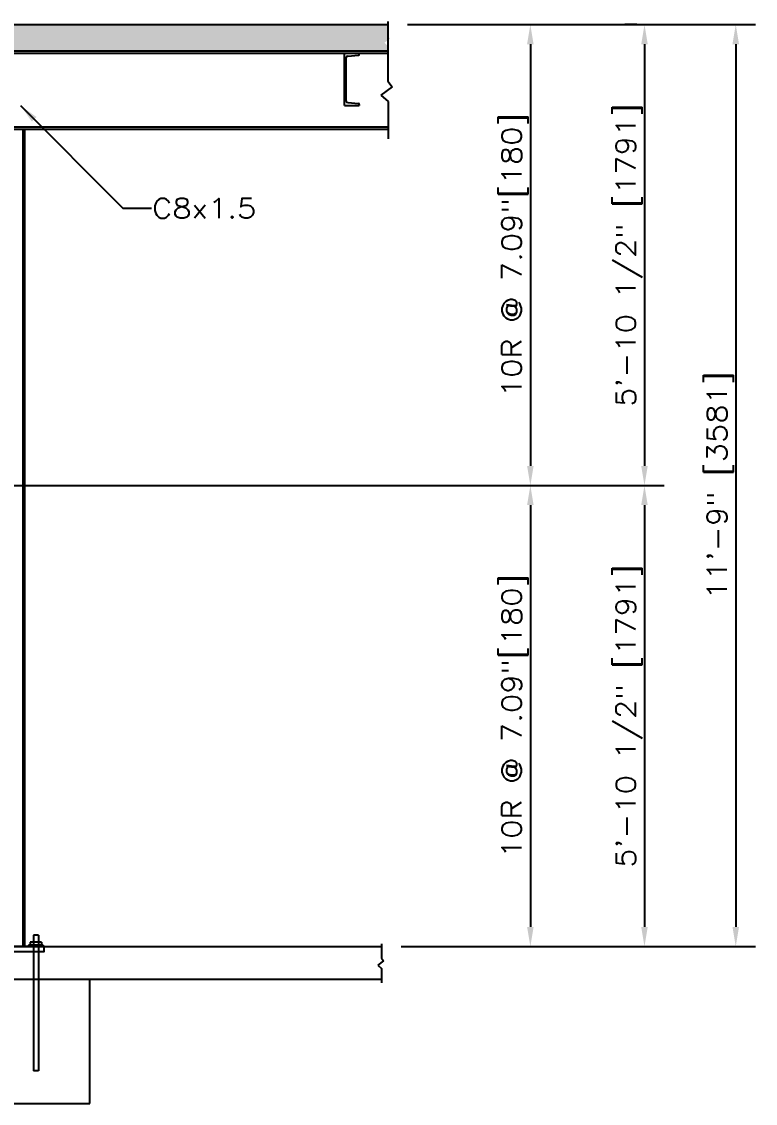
# Model space of a CAD drawing. Header units: inches. Extents: x -44 to 9761, y -1166 to 3580.
# Drawn here: x 8373.6 to 8485.8, y 2902.1 to 3067.6 of the extents above; entities that cross this region are included whole.
import ezdxf

# ---------------------------------------------------------------- set-up
doc = ezdxf.new("R2010")
doc.units = ezdxf.units.IN
doc.header["$MEASUREMENT"] = 0
doc.layers.get('DEFPOINTS').update_dxf_attribs({"linetype": 'CONTINUOUS'})
for name, color, linetype in [('C-241-1', 241, 'CONTINUOUS'), ('LAYER131A', 131, 'CONTINUOUS'), ('Struc_Section_BP', 135, 'CONTINUOUS'), ('Struc_Section_Conc', 71, 'CONTINUOUS'), ('Struc_Section_Dim', 5, 'CONTINUOUS'), ('Struc_Section_Steel', 11, 'CONTINUOUS')]:
    doc.layers.add(name, color=color, linetype=linetype)
doc.styles.add('ROMANS-115', font='romans.shx', dxfattribs={"width": 1.15})
doc.dimstyles.new('48-ROMANS-115', dxfattribs={"dimtxt": 3, "dimasz": 3, "dimexe": 3, "dimexo": 3, "dimgap": 0.0625, "dimtad": 1, "dimdec": 4, "dimzin": 1, "dimdsep": 46, "dimlunit": 4, "dimtxsty": 'ROMANS-115', "dimcen": 0.0625, "dimclrd": 256, "dimclre": 256, "dimclrt": 256, "dimadec": 0, "dimazin": 0, "dimtfac": 1, "dimtdec": 4, "dimtofl": 0, "dimtmove": 0, "dimatfit": 0, "dimfxl": 1, "dimfrac": 2, "dimtolj": 1, "dimtzin": 0, "dimarcsym": 0})

# ---------------------------------------------------------------- blocks, each defined once
blk = doc.blocks.new('*D40')
at = {"layer": 'DEFPOINTS', "color": 0, "transparency": 16777216}
for p in [(8429.59, 3067.14), (8428.59, 2926.14), (8482.76, 2926.14)]:
    blk.add_point(p, dxfattribs=at)
at = {"layer": 'Struc_Section_Dim', "lineweight": -2, "transparency": 16777216}
for p, q in [((8432.59, 3067.14), (8485.76, 3067.14)), ((8482.76, 3064.14), (8482.76, 2929.14)), ((8431.59, 2926.14), (8485.76, 2926.14))]:
    blk.add_line(p, q, dxfattribs=at)
at = {"layer": 'Struc_Section_Dim', "transparency": 16777216}
for points in [[(8482.26, 3064.14), (8483.26, 3064.14), (8482.76, 3067.14)], [(8482.26, 2929.14), (8483.26, 2929.14), (8482.76, 2926.14)]]:
    blk.add_solid(points, dxfattribs=at)
at = {"layer": 'Struc_Section_Dim', "transparency": 16777216, "insert": (8480.41, 2996.64), "char_height": 3, "attachment_point": 5, "rotation": 90, "style": 'ROMANS-115'}
blk.add_mtext('\\A1;11\'-9" [3581]', dxfattribs=at)
blk = doc.blocks.new('*D41')
at = {"layer": 'DEFPOINTS', "color": 0, "transparency": 16777216}
for p in [(8470.63, 3067.14), (8273.43, 2996.64), (8468.81, 2996.64)]:
    blk.add_point(p, dxfattribs=at)
at = {"layer": 'Struc_Section_Dim', "lineweight": -2, "transparency": 16777216}
for p, q in [((8467.63, 3067.14), (8465.81, 3067.14)), ((8468.81, 3064.14), (8468.81, 2999.64)), ((8276.43, 2996.64), (8471.81, 2996.64))]:
    blk.add_line(p, q, dxfattribs=at)
at = {"layer": 'Struc_Section_Dim', "transparency": 16777216}
for points in [[(8468.31, 3064.14), (8469.31, 3064.14), (8468.81, 3067.14)], [(8468.31, 2999.64), (8469.31, 2999.64), (8468.81, 2996.64)]]:
    blk.add_solid(points, dxfattribs=at)
at = {"layer": 'Struc_Section_Dim', "transparency": 16777216, "insert": (8466.46, 3031.89), "char_height": 3, "attachment_point": 5, "rotation": 90, "style": 'ROMANS-115'}
blk.add_mtext('\\A1;5\'-10 1/2" [1791]', dxfattribs=at)
blk = doc.blocks.new('*D42')
at = {"layer": 'DEFPOINTS', "color": 0, "transparency": 16777216}
for p in [(8273.43, 2996.64), (8468.81, 2926.14), (8468.81, 2926.14)]:
    blk.add_point(p, dxfattribs=at)
at = {"layer": 'Struc_Section_Dim', "lineweight": -2, "transparency": 16777216}
for p, q in [((8276.43, 2996.64), (8471.81, 2996.64)), ((8468.81, 2993.64), (8468.81, 2929.14))]:
    blk.add_line(p, q, dxfattribs=at)
at = {"layer": 'Struc_Section_Dim', "transparency": 16777216}
for points in [[(8468.31, 2993.64), (8469.31, 2993.64), (8468.81, 2996.64)], [(8468.31, 2929.14), (8469.31, 2929.14), (8468.81, 2926.14)]]:
    blk.add_solid(points, dxfattribs=at)
at = {"layer": 'Struc_Section_Dim', "transparency": 16777216, "insert": (8466.46, 2961.39), "char_height": 3, "attachment_point": 5, "rotation": 90, "style": 'ROMANS-115'}
blk.add_mtext('\\A1;5\'-10 1/2" [1791]', dxfattribs=at)
blk = doc.blocks.new('*D43')
at = {"layer": 'DEFPOINTS', "color": 0, "transparency": 16777216}
for p in [(8449.51, 3067.14), (8449.51, 2996.64), (8451.36, 2996.64)]:
    blk.add_point(p, dxfattribs=at)
at = {"layer": 'Struc_Section_Dim', "lineweight": -2, "transparency": 16777216}
for p, q in [((8452.51, 3067.14), (8454.36, 3067.14)), ((8451.36, 3064.14), (8451.36, 2999.64)), ((8452.51, 2996.64), (8454.36, 2996.64))]:
    blk.add_line(p, q, dxfattribs=at)
at = {"layer": 'Struc_Section_Dim', "transparency": 16777216}
for points in [[(8450.86, 3064.14), (8451.86, 3064.14), (8451.36, 3067.14)], [(8450.86, 2999.64), (8451.86, 2999.64), (8451.36, 2996.64)]]:
    blk.add_solid(points, dxfattribs=at)
at = {"layer": 'Struc_Section_Dim', "transparency": 16777216, "insert": (8449.02, 3031.89), "char_height": 3, "attachment_point": 5, "rotation": 90, "style": 'ROMANS-115'}
blk.add_mtext('\\A1;10R @ 7.09"[180] ', dxfattribs=at)
blk = doc.blocks.new('*D44')
at = {"layer": 'DEFPOINTS', "color": 0, "transparency": 16777216}
for p in [(8449.51, 2996.64), (8449.51, 2926.14), (8451.36, 2926.14)]:
    blk.add_point(p, dxfattribs=at)
at = {"layer": 'Struc_Section_Dim', "lineweight": -2, "transparency": 16777216}
for p, q in [((8452.51, 2996.64), (8454.36, 2996.64)), ((8451.36, 2993.64), (8451.36, 2929.14)), ((8452.51, 2926.14), (8454.36, 2926.14))]:
    blk.add_line(p, q, dxfattribs=at)
at = {"layer": 'Struc_Section_Dim', "transparency": 16777216}
for points in [[(8450.86, 2993.64), (8451.86, 2993.64), (8451.36, 2996.64)], [(8450.86, 2929.14), (8451.86, 2929.14), (8451.36, 2926.14)]]:
    blk.add_solid(points, dxfattribs=at)
at = {"layer": 'Struc_Section_Dim', "transparency": 16777216, "insert": (8449.02, 2961.39), "char_height": 3, "attachment_point": 5, "rotation": 90, "style": 'ROMANS-115'}
blk.add_mtext('\\A1;10R @ 7.09"[180] ', dxfattribs=at)

msp = doc.modelspace()

# ---------------------------------------------------------------- hatches: boundary and pattern name
at = {"layer": 'LAYER131A', "ltscale": 2}
h = msp.add_hatch(dxfattribs=at)
h.set_pattern_fill('AR-CONC', color=256, scale=0.2, style=0)
h.set_pattern_definition([(50, (7769.2176, 3009.6492), (1.4345204, -0.1255043), [0.15, -1.65]), (355, (7769.2176, 3009.6492), (-0.2775027, 1.5043843), [0.12, -1.32]), (100.4514, (7769.3371, 3009.6387), (1.1570188, 1.378879), [0.1274804, -1.4022842]), (46.1842, (7769.2176, 3010.0492), (2.134482, -0.331038), [0.225, -2.475]), (96.6356, (7769.3955, 3010.0216), (1.8693254, 1.948236), [0.1912206, -2.103426]), (351.1842, (7769.2176, 3010.0492), (1.869324, 1.948237), [0.18, -1.98]), (21, (7769.4176, 3009.9492), (1.193814, -0.8052378), [0.15, -1.65]), (326, (7769.4176, 3009.9492), (0.4866307, 1.4503), [0.12, -1.32]), (71.4514, (7769.5171, 3009.882), (1.6804453, 0.645061), [0.1274804, -1.4022842]), (37.5, (7769.2176, 3009.64916), (0.0243197, 0.6657877), [0, -1.304, 0, -1.34, 0, -1.325]), (7.5, (7769.2176, 3009.64916), (0.5261391, 0.7888234), [0, -0.764, 0, -1.274, 0, -0.505]), (327.5, (7768.7716, 3009.64916), (1.06764487, -0.04510974), [0, -0.5, 0, -1.56, 0, -2.07]), (317.5, (7768.5716, 3009.6492), (1.1663723, 0.20021), [0, -0.65, 0, -1.036, 0, -1.47])])
h.paths.add_polyline_path([(8429.5912, 3067.1448), (8371.15362, 3067.1448), (8371.15362, 3063.1448), (8429.63012, 3063.1448), (8429.63012, 3063.8607), (8429.04625, 3064.36613), (8429.90259, 3064.9882), (8429.5912, 3065.41587)])

# ---------------------------------------------------------------- linework, layer by layer
at = {"layer": 'C-241-1'}
for p, q in [((8376.64955, 2926.82522), (8374.90769, 2926.82522)), ((8374.90769, 2926.82522), (8374.90769, 2926.33037)), ((8375.40254, 2927.86645), (8375.40254, 2926.82522)), ((8376.1547, 2927.86645), (8375.40254, 2927.86645)), ((8376.1547, 2927.86645), (8376.1547, 2926.82522)), ((8376.64955, 2926.82522), (8376.64955, 2926.33037)), ((8376.89955, 2926.33037), (8374.65769, 2926.33037)), ((8374.65769, 2926.33037), (8374.65769, 2926.1448)), ((8376.89955, 2926.1448), (8374.65769, 2926.1448)), ((8376.89955, 2926.33037), (8376.89955, 2926.1448))]:
    msp.add_line(p, q, dxfattribs=at)
at = {"layer": 'C-241-1', "ltscale": 10}
for p, q in [((8375.40254, 2926.82522), (8375.40254, 2907.1448)), ((8376.1547, 2926.82522), (8376.1547, 2907.1448)), ((8376.1547, 2907.1448), (8375.40254, 2907.1448))]:
    msp.add_line(p, q, dxfattribs=at)
at = {"layer": 'LAYER131A'}
msp.add_line((8374.02862, 3051.1448), (8374.02862, 2926.1448), dxfattribs=at)
at = {"layer": 'Struc_Section_BP', "ltscale": 2}
msp.add_lwpolyline([(8367.02862, 2925.3948), (8377.02862, 2925.3948), (8377.02862, 2926.1448), (8367.02862, 2926.1448)], close=True, dxfattribs=at)
at = {"layer": 'Struc_Section_Conc', "ltscale": 2}
for p, q in [((8429.5912, 3067.59311), (8429.5912, 3058.47068)), ((8371.15362, 3067.1448), (8429.5912, 3067.1448)), ((8371.15362, 3063.1448), (8429.63012, 3063.1448)), ((8371.15362, 3062.7698), (8429.5912, 3062.7698)), ((8430.22812, 3057.59594), (8428.51543, 3056.3518)), ((8429.5912, 3058.47068), (8430.22812, 3057.59594)), ((8428.51543, 3056.3518), (8429.63012, 3055.38686)), ((8429.63012, 3055.38686), (8429.63012, 3049.67204)), ((8360.40268, 3051.1448), (8429.63012, 3051.1448)), ((8361.00109, 3051.5198), (8429.63012, 3051.5198)), ((8178.2709, 2926.1448), (8428.5912, 2926.1448)), ((8428.5912, 2926.52697), (8428.5912, 2924.34973)), ((8428.90259, 2923.92206), (8428.04625, 2923.29999)), ((8428.5912, 2924.34973), (8428.90259, 2923.92206)), ((8428.04625, 2923.29999), (8428.63012, 2922.79456)), ((8428.63012, 2922.79456), (8428.63012, 2920.59744)), ((8178.30982, 2921.1448), (8428.63012, 2921.1448)), ((8384.02862, 2902.1448), (8384.02862, 2921.1448)), ((8360.02862, 2902.1448), (8384.02862, 2902.1448))]:
    msp.add_line(p, q, dxfattribs=at)
at = {"layer": 'Struc_Section_Steel', "ltscale": 2}
for p, q in [((8422.96362, 3054.7698), (8422.96362, 3062.7698)), ((8422.96362, 3062.7698), (8425.21362, 3062.7698)), ((8423.44183, 3062.32728), (8425.09951, 3062.47231)), ((8425.21362, 3062.7698), (8425.21362, 3062.59683)), ((8423.21362, 3055.46137), (8423.21362, 3062.07823)), ((8422.96362, 3054.7698), (8425.21362, 3054.7698)), ((8423.44183, 3055.21233), (8425.09951, 3055.0673)), ((8425.21362, 3054.94277), (8425.21362, 3054.7698))]:
    msp.add_line(p, q, dxfattribs=at)
at = {"layer": 'Struc_Section_Steel', "ltscale": 4}
msp.add_line((8373.77862, 3051.1448), (8373.77862, 2926.1448), dxfattribs=at)
at = {"layer": 'Struc_Section_Steel', "ltscale": 2}
for centre, radius, start, end in [((8425.08862, 3062.59683), 0.125, 275, 0), ((8423.46362, 3062.07823), 0.25, 95, 180), ((8423.46362, 3055.46137), 0.25, 180, 265), ((8425.08862, 3054.94277), 0.125, 0, 85)]:
    msp.add_arc(centre, radius, start, end, dxfattribs=at)

# ---------------------------------------------------------------- texts
at = {"layer": 'Struc_Section_Dim', "ltscale": 2, "insert": (8393.51499, 3040.54417), "char_height": 3, "attachment_point": 1, "style": 'ROMANS-115'}
msp.add_mtext('\\A1;C8x1.5', dxfattribs=at)

# ---------------------------------------------------------------- dimensions: what is measured, and where the dimension line sits
at = {"layer": 'Struc_Section_Dim', "ltscale": 2}
for base, p1, p2, picture, middle in [((8468.80591, 2996.6448), (8470.62897, 3067.1448), (8273.4346, 2996.6448), '*D41', (8466.45769, 3031.8948)), ((8482.75851, 2926.1448), (8429.5912, 3067.1448), (8428.5912, 2926.1448), '*D40', (8480.4103, 2996.6448)), ((8468.80591, 2926.1448), (8273.4346, 2996.6448), (8468.80591, 2926.1448), '*D42', (8466.45769, 2961.3948))]:
    dim = msp.add_linear_dim(base=base, p1=p1, p2=p2, angle=90, dimstyle='48-ROMANS-115', dxfattribs=at)
    dim.commit()
    dim.dimension.update_dxf_attribs({"geometry": picture, "text_midpoint": middle})
for base, p1, p2, picture, middle in [((8451.36391, 2996.6448), (8449.51476, 3067.1448), (8449.51476, 2996.6448), '*D43', (8449.01569, 3031.8948)), ((8451.36391, 2926.1448), (8449.51476, 2996.6448), (8449.51476, 2926.1448), '*D44', (8449.01569, 2961.3948))]:
    dim = msp.add_linear_dim(base=base, p1=p1, p2=p2, angle=90, text='10R @ 7.09"[180] ', dimstyle='48-ROMANS-115', dxfattribs=at)
    dim.commit()
    dim.dimension.update_dxf_attribs({"geometry": picture, "text_midpoint": middle})

# ---------------------------------------------------------------- leaders
at = {"layer": 'Struc_Section_Dim', "ltscale": 2, "annotation_type": 0, "has_hookline": 1, "hookline_direction": 1, "text_width": 16.75714}
msp.add_leader([(8373.40362, 3054.7698), (8389.06471, 3039.04417), (8393.45249, 3039.04417)], dimstyle='48-ROMANS-115', override={"dimgap": 0.0625, "dimtad": 0}, dxfattribs=at)

doc.saveas('drawing.dxf')
